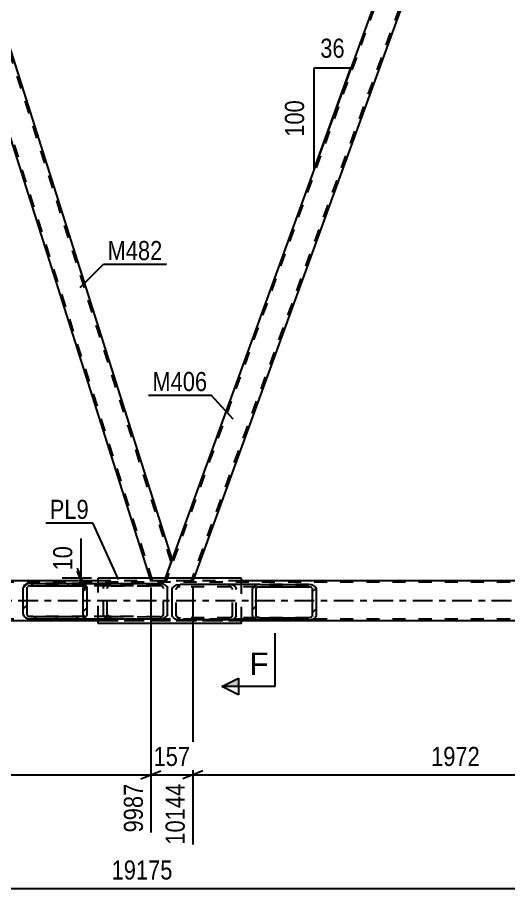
# Model space of a CAD drawing. Header units: millimetres. Extents: x -851 to 338, y -786 to 55.
# Drawn here: x -472.8 to -399.1, y -359 to -228.3 of the extents above; entities that cross this region are included whole.
import ezdxf

# ---------------------------------------------------------------- set-up
doc = ezdxf.new("R2010")
doc.units = ezdxf.units.MM
doc.linetypes.add('DXK_LINE_DOT2', pattern=[3.9198, 1.9599, -1.9599])
doc.linetypes.add('DXK_LINE_DOT3', pattern=[5.9187, 2.979, -0.9799, 0.9799, -0.9799])
doc.styles.add('Arial', font='ARIAL.TTF', dxfattribs={"height": 0.2})
doc.styles.add('Arial Narrow', font='ARIALN.TTF', dxfattribs={"height": 0.2})

# ---------------------------------------------------------------- blocks, each defined once
blk = doc.blocks.new('Part-232933133-7271 - 7182')
at = {"color": 7, "linetype": 'DXK_LINE_DOT2'}
for p, q in [((-132.3, -313.01), (-809.21, -313.01)), ((-439.13, -312.77), (-460.67, -312.77)), ((-132.3, -318.53), (-809.21, -318.53)), ((-132.3, -318.77), (-801.21, -318.77)), ((-439.13, -318.77), (-460.67, -318.77))]:
    blk.add_line(p, q, dxfattribs=at)
at = {"color": 2, "linetype": 'Continuous'}
for p, q in [((-460.67, -312.77), (-524.26, -312.77)), ((-375.54, -312.77), (-439.13, -312.77)), ((-460.67, -318.77), (-524.26, -318.77)), ((-375.54, -318.77), (-439.13, -318.77))]:
    blk.add_line(p, q, dxfattribs=at)
at = {"color": 7, "linetype": 'DXK_LINE_DOT3'}
blk.add_line((-132.3, -315.77), (-809.21, -315.77), dxfattribs=at)
blk = doc.blocks.new('Part-232933133-7317 - 7182')
at = {"color": 2, "linetype": 'Continuous'}
for p, q in [((-439.13, -312.37), (-460.67, -312.37)), ((-460.67, -313.2), (-460.67, -312.37)), ((-439.13, -313.36), (-439.13, -312.37)), ((-460.67, -319.17), (-460.67, -318.48)), ((-439.13, -319.17), (-439.13, -318.64)), ((-439.13, -319.17), (-460.67, -319.17))]:
    blk.add_line(p, q, dxfattribs=at)
at = {"color": 7, "linetype": 'DXK_LINE_DOT2'}
for p, q in [((-460.67, -318.48), (-460.67, -313.2)), ((-439.13, -318.64), (-439.13, -313.36))]:
    blk.add_line(p, q, dxfattribs=at)
blk = doc.blocks.new('Part-232933133-7458 - 7182')
at = {"color": 2, "linetype": 'Continuous'}
for p, q in [((-488.43, -194.17), (-489.46, -196.97)), ((-449.56, -309.56), (-486.15, -194.17)), ((-452.86, -312.37), (-489.46, -196.97)), ((-449.56, -309.56), (-450.58, -312.37))]:
    blk.add_line(p, q, dxfattribs=at)
at = {"color": 7, "linetype": 'DXK_LINE_DOT2'}
for p, q in [((-488.29, -193.77), (-488.43, -194.17)), ((-486.28, -193.77), (-488.29, -193.77)), ((-449.69, -309.93), (-486.53, -193.77)), ((-486.15, -194.17), (-486.28, -193.77)), ((-452.48, -312.77), (-489.32, -196.6)), ((-449.69, -309.93), (-449.83, -310.3)), ((-452.74, -312.77), (-452.86, -312.37)), ((-450.72, -312.77), (-452.74, -312.77)), ((-450.58, -312.37), (-450.72, -312.77))]:
    blk.add_line(p, q, dxfattribs=at)
blk = doc.blocks.new('Part-232933133-7341 - 7182')
at = {"linetype": 'Continuous'}
h = blk.add_hatch(dxfattribs=at)
h.set_pattern_fill('', scale=0.7, style=0, pattern_type=0)
h.set_pattern_definition([(45, (-437.5071, -313.9992), (-1.57154, 1.57154), [])])
h.paths.add_polyline_path([(-437.42, -313.75), (-437.51, -314), (-437.51, -318), (-437.42, -318.24), (-437.17, -318.45), (-436.79, -318.59), (-436.34, -318.64), (-429.06, -318.64), (-428.62, -318.59), (-428.24, -318.45), (-427.99, -318.24), (-427.9, -318), (-427.9, -314), (-427.99, -313.75), (-428.24, -313.55), (-428.62, -313.41), (-429.06, -313.36), (-436.34, -313.36), (-436.79, -313.41), (-437.17, -313.55)])
h.paths.add_polyline_path([(-436.57, -313.7), (-436.34, -313.68), (-429.06, -313.68), (-428.84, -313.7), (-428.65, -313.77), (-428.53, -313.88), (-428.48, -314), (-428.48, -318), (-428.53, -318.12), (-428.65, -318.23), (-428.84, -318.29), (-429.06, -318.32), (-436.34, -318.32), (-436.57, -318.29), (-436.75, -318.23), (-436.88, -318.12), (-436.92, -318), (-436.92, -314), (-436.88, -313.88), (-436.75, -313.77)])
at = {"color": 2, "linetype": 'Continuous'}
for p, q in [((-448.82, -313.41), (-448.37, -313.36)), ((-436.34, -313.36), (-448.37, -313.36)), ((-436.34, -313.36), (-436.79, -313.41)), ((-436.34, -313.36), (-429.06, -313.36)), ((-428.62, -313.41), (-429.06, -313.36)), ((-449.54, -314), (-449.45, -313.75)), ((-449.54, -318), (-449.54, -314)), ((-437.42, -313.75), (-437.51, -314)), ((-437.51, -318), (-437.51, -314)), ((-436.92, -314), (-436.88, -313.88)), ((-436.92, -318), (-436.92, -314)), ((-436.57, -313.7), (-436.34, -313.68)), ((-436.34, -313.68), (-429.06, -313.68)), ((-429.06, -313.68), (-428.84, -313.7)), ((-428.53, -313.88), (-428.48, -314)), ((-428.48, -318), (-428.48, -314)), ((-427.9, -314), (-427.99, -313.75)), ((-427.9, -318), (-427.9, -314)), ((-449.45, -318.24), (-449.54, -318)), ((-448.37, -318.64), (-448.82, -318.59)), ((-436.34, -318.64), (-448.37, -318.64)), ((-437.51, -318), (-437.42, -318.24)), ((-436.88, -318.12), (-436.92, -318)), ((-436.79, -318.59), (-436.34, -318.64)), ((-436.34, -318.32), (-436.57, -318.29)), ((-436.34, -318.32), (-429.06, -318.32)), ((-436.34, -318.64), (-429.06, -318.64)), ((-428.84, -318.29), (-429.06, -318.32)), ((-429.06, -318.64), (-428.62, -318.59)), ((-428.48, -318), (-428.53, -318.12)), ((-427.99, -318.24), (-427.9, -318))]:
    blk.add_line(p, q, dxfattribs=at)
at = {"color": 7, "linetype": 'DXK_LINE_DOT2'}
for p, q in [((-441.09, -313.36), (-440.65, -313.41)), ((-429.06, -313.36), (-436.34, -313.36)), ((-448.91, -313.88), (-448.95, -314)), ((-448.95, -318), (-448.95, -314)), ((-448.37, -313.68), (-448.6, -313.7)), ((-429.06, -313.68), (-448.37, -313.68)), ((-440.87, -313.7), (-441.09, -313.68)), ((-440.51, -314), (-440.56, -313.88)), ((-440.51, -318), (-440.51, -314)), ((-440.02, -313.75), (-439.93, -314)), ((-439.93, -318), (-439.93, -314)), ((-448.95, -318), (-448.91, -318.12)), ((-448.6, -318.29), (-448.37, -318.32)), ((-429.06, -318.32), (-448.37, -318.32)), ((-441.09, -318.32), (-440.87, -318.29)), ((-440.65, -318.59), (-441.09, -318.64)), ((-440.56, -318.12), (-440.51, -318)), ((-439.93, -318), (-440.02, -318.24)), ((-429.06, -318.64), (-436.34, -318.64))]:
    blk.add_line(p, q, dxfattribs=at)
at = {"color": 2, "linetype": 'Continuous'}
for centre, radius, start, end in [((-448.64, -314.48), 1.09, 99.5181, 138.0637), ((-436.61, -314.48), 1.09, 99.5181, 138.0637), ((-428.8, -314.48), 1.09, 41.9361, 80.4817), ((-436.48, -314.24), 0.545, 99.5181, 138.0637), ((-428.93, -314.24), 0.545, 41.9361, 80.4817), ((-448.64, -317.52), 1.09, 221.9361, 260.4817), ((-436.61, -317.52), 1.09, 221.9361, 260.4817), ((-436.48, -317.76), 0.545, 221.9361, 260.4817), ((-428.93, -317.76), 0.545, 279.5181, 318.0637), ((-428.8, -317.52), 1.09, 279.5181, 318.0637)]:
    blk.add_arc(centre, radius, start, end, dxfattribs=at)
at = {"color": 7, "linetype": 'DXK_LINE_DOT2'}
for centre, radius, start, end in [((-440.83, -314.48), 1.09, 41.9361, 80.4817), ((-448.51, -314.24), 0.545, 99.5181, 138.0637), ((-440.96, -314.24), 0.545, 41.9361, 80.4817), ((-448.51, -317.76), 0.545, 221.9361, 260.4817), ((-440.96, -317.76), 0.545, 279.5181, 318.0637), ((-440.83, -317.52), 1.09, 279.5181, 318.0637)]:
    blk.add_arc(centre, radius, start, end, dxfattribs=at)
blk = doc.blocks.new('Part-232933133-7423 - 7182')
at = {"color": 7, "linetype": 'DXK_LINE_DOT2'}
for p, q in [((-407.16, -193.77), (-450.47, -312.77)), ((-403.41, -193.77), (-446.72, -312.77)), ((-407.41, -193.77), (-407.56, -194.17)), ((-403.15, -193.77), (-407.41, -193.77)), ((-403.15, -193.77), (-404.32, -196.97)), ((-449.56, -309.56), (-450.72, -312.77)), ((-446.47, -312.77), (-450.72, -312.77)), ((-446.32, -312.37), (-446.47, -312.77))]:
    blk.add_line(p, q, dxfattribs=at)
at = {"color": 2, "linetype": 'Continuous'}
for p, q in [((-407.56, -194.17), (-449.56, -309.56)), ((-404.32, -196.97), (-446.32, -312.37))]:
    blk.add_line(p, q, dxfattribs=at)
blk = doc.blocks.new('Part-232933133-7463 - 7182')
at = {"color": 2, "linetype": 'Continuous'}
for p, q in [((-403.3, -194.17), (-404.32, -196.97)), ((-364.42, -309.56), (-401.01, -194.17)), ((-367.73, -312.37), (-404.32, -196.97)), ((-364.42, -309.56), (-365.44, -312.37))]:
    blk.add_line(p, q, dxfattribs=at)
at = {"color": 7, "linetype": 'DXK_LINE_DOT2'}
for p, q in [((-403.15, -193.77), (-403.3, -194.17)), ((-401.14, -193.77), (-403.15, -193.77)), ((-364.56, -309.93), (-401.39, -193.77)), ((-401.01, -194.17), (-401.14, -193.77)), ((-367.35, -312.77), (-404.19, -196.6)), ((-364.56, -309.93), (-364.69, -310.3)), ((-367.6, -312.77), (-367.73, -312.37)), ((-365.59, -312.77), (-367.6, -312.77)), ((-365.44, -312.37), (-365.59, -312.77))]:
    blk.add_line(p, q, dxfattribs=at)
blk = doc.blocks.new('Part-232933133-7477 - 7182')
at = {"linetype": 'Continuous'}
h = blk.add_hatch(dxfattribs=at)
h.set_pattern_fill('', scale=0.7, style=0, pattern_type=0)
h.set_pattern_definition([(45, (-471.9048, -313.84), (-1.57154, 1.57154), [])])
h.paths.add_polyline_path([(-471.82, -313.6), (-471.9, -313.84), (-471.9, -317.84), (-471.82, -318.08), (-471.56, -318.29), (-471.19, -318.43), (-470.74, -318.48), (-463.46, -318.48), (-463.02, -318.43), (-462.64, -318.29), (-462.39, -318.09), (-462.3, -317.84), (-462.3, -313.84), (-462.39, -313.6), (-462.64, -313.39), (-463.02, -313.25), (-463.46, -313.2), (-470.74, -313.2), (-471.19, -313.25), (-471.56, -313.39)])
h.paths.add_polyline_path([(-470.96, -313.54), (-470.74, -313.52), (-463.46, -313.52), (-463.24, -313.55), (-463.05, -313.62), (-462.92, -313.72), (-462.88, -313.84), (-462.88, -317.84), (-462.92, -317.96), (-463.05, -318.07), (-463.24, -318.14), (-463.46, -318.16), (-470.74, -318.16), (-470.96, -318.14), (-471.15, -318.07), (-471.28, -317.96), (-471.32, -317.84), (-471.32, -313.84), (-471.28, -313.72), (-471.15, -313.61)])
at = {"color": 2, "linetype": 'Continuous'}
for p, q in [((-471.82, -313.6), (-471.9, -313.84)), ((-470.74, -313.2), (-471.19, -313.25)), ((-470.96, -313.54), (-470.74, -313.52)), ((-470.74, -313.2), (-463.46, -313.2)), ((-470.74, -313.52), (-463.46, -313.52)), ((-463.46, -313.2), (-451.43, -313.21)), ((-463.02, -313.25), (-463.46, -313.2)), ((-463.46, -313.52), (-463.24, -313.55)), ((-462.3, -313.84), (-462.39, -313.6)), ((-451.43, -313.21), (-450.99, -313.25)), ((-450.36, -313.6), (-450.27, -313.85)), ((-471.9, -317.84), (-471.9, -313.84)), ((-471.32, -313.84), (-471.28, -313.72)), ((-471.32, -317.84), (-471.32, -313.84)), ((-462.92, -313.72), (-462.88, -313.84)), ((-462.88, -317.84), (-462.88, -313.84)), ((-462.3, -317.84), (-462.3, -313.84)), ((-450.27, -317.85), (-450.27, -313.85)), ((-471.9, -317.84), (-471.82, -318.08)), ((-471.28, -317.96), (-471.32, -317.84)), ((-471.19, -318.43), (-470.74, -318.48)), ((-470.74, -318.16), (-470.96, -318.14)), ((-470.74, -318.16), (-463.46, -318.16)), ((-470.74, -318.48), (-458.71, -318.48)), ((-470.74, -318.48), (-463.46, -318.48)), ((-463.24, -318.14), (-463.46, -318.16)), ((-463.46, -318.48), (-463.02, -318.43)), ((-463.46, -318.48), (-451.43, -318.49)), ((-462.88, -317.84), (-462.92, -317.96)), ((-462.39, -318.09), (-462.3, -317.84)), ((-450.99, -318.44), (-451.43, -318.49)), ((-450.27, -317.85), (-450.36, -318.09))]:
    blk.add_line(p, q, dxfattribs=at)
at = {"color": 7, "linetype": 'DXK_LINE_DOT2'}
for p, q in [((-458.71, -313.2), (-470.74, -313.2)), ((-458.71, -313.52), (-470.74, -313.52)), ((-451.43, -313.53), (-463.46, -313.52)), ((-459.87, -313.84), (-459.79, -313.6)), ((-459.16, -313.25), (-458.71, -313.2)), ((-458.71, -313.52), (-458.93, -313.55)), ((-458.71, -313.2), (-451.43, -313.21)), ((-458.71, -313.52), (-451.43, -313.53)), ((-451.21, -313.55), (-451.43, -313.53)), ((-459.87, -317.84), (-459.87, -313.84)), ((-459.25, -313.72), (-459.29, -313.84)), ((-459.29, -317.84), (-459.29, -313.84)), ((-450.85, -313.85), (-450.89, -313.72)), ((-450.85, -317.85), (-450.85, -313.85)), ((-458.71, -318.16), (-470.74, -318.16)), ((-451.43, -318.17), (-463.46, -318.16)), ((-459.79, -318.09), (-459.87, -317.84)), ((-459.29, -317.84), (-459.29, -317.84)), ((-459.29, -317.84), (-459.25, -317.97)), ((-458.71, -318.48), (-459.16, -318.44)), ((-458.93, -318.14), (-458.71, -318.16)), ((-458.71, -318.16), (-451.43, -318.17)), ((-458.71, -318.48), (-451.43, -318.49)), ((-451.43, -318.17), (-451.21, -318.14)), ((-450.89, -317.97), (-450.85, -317.85))]:
    blk.add_line(p, q, dxfattribs=at)
at = {"color": 2, "linetype": 'Continuous'}
for centre, radius, start, end in [((-471.01, -314.32), 1.09, 99.5057, 138.0588), ((-470.87, -314.08), 0.545, 99.5057, 138.0588), ((-463.33, -314.08), 0.545, 41.9313, 80.4694), ((-463.2, -314.33), 1.09, 41.9313, 80.4694), ((-451.17, -314.33), 1.09, 41.9313, 80.4694), ((-471.01, -317.36), 1.09, 221.9313, 260.4694), ((-470.87, -317.6), 0.545, 221.9313, 260.4694), ((-463.33, -317.6), 0.545, 279.5057, 318.0588), ((-463.2, -317.36), 1.09, 279.5057, 318.0588), ((-451.17, -317.36), 1.09, 279.5057, 318.0588)]:
    blk.add_arc(centre, radius, start, end, dxfattribs=at)
at = {"color": 7, "linetype": 'DXK_LINE_DOT2'}
for centre, radius, start, end in [((-458.98, -314.33), 1.09, 99.5057, 138.0588), ((-458.84, -314.09), 0.545, 99.5057, 138.0588), ((-451.3, -314.09), 0.545, 41.9313, 80.4694), ((-458.98, -317.36), 1.09, 221.9313, 260.4694), ((-458.84, -317.6), 0.545, 221.9313, 260.4694), ((-451.3, -317.6), 0.545, 279.5057, 318.0588)]:
    blk.add_arc(centre, radius, start, end, dxfattribs=at)
blk = doc.blocks.new('StraightDimension-232933133-32523 - 7182')
at = {"color": 7, "linetype": 'Continuous'}
for p, q in [((-446.47, -313.77), (-446.47, -352.36)), ((-367.6, -313.77), (-367.6, -352.36)), ((-444.97, -341.31), (-447.97, -342.51)), ((-446.47, -341.91), (-367.6, -341.91)), ((-369.1, -342.51), (-366.1, -341.31))]:
    blk.add_line(p, q, dxfattribs=at)
at = {"color": 0}
blk.add_wipeout([(-402.78, -341.16), (-402.78, -336.96), (-411.29, -336.96), (-411.29, -341.16)], dxfattribs=at)
at = {"color": 3, "style": 'Arial Narrow'}
blk.add_text('1972', height=2.863, dxfattribs=at).set_placement((-410.69, -340.56))
at = {"color": 0, "linetype": 'Continuous'}
blk.add_wipeout([(-368.2, -342.61), (-372.4, -342.61), (-372.4, -352.96), (-368.2, -352.96)], dxfattribs=at)
at = {"color": 3, "linetype": 'Continuous', "style": 'Arial Narrow'}
blk.add_text('12115', height=2.863, rotation=90.0002, dxfattribs=at).set_placement((-368.8, -352.36))
blk = doc.blocks.new('StraightDimension-232933133-31968 - 7182')
at = {"color": 7, "linetype": 'Continuous'}
blk.add_line((-822.11, -358.95), (-86, -358.95), dxfattribs=at)
at = {"color": 0}
blk.add_wipeout([(-448.89, -358.2), (-448.89, -354), (-459.23, -354), (-459.23, -358.2)], dxfattribs=at)
at = {"color": 3, "style": 'Arial Narrow'}
blk.add_text('19175', height=2.863, dxfattribs=at).set_placement((-458.63, -357.6))
blk = doc.blocks.new('StraightDimension-232933133-32524 - 7182')
at = {"color": 7, "linetype": 'Continuous'}
for p, q in [((-452.74, -313.77), (-452.74, -350.53)), ((-446.47, -313.77), (-446.47, -352.36)), ((-454.24, -342.51), (-451.24, -341.31)), ((-452.74, -341.91), (-446.47, -341.91)), ((-444.97, -341.31), (-447.97, -342.51))]:
    blk.add_line(p, q, dxfattribs=at)
at = {"color": 0}
blk.add_wipeout([(-446.26, -341.16), (-446.26, -336.96), (-452.94, -336.96), (-452.94, -341.16)], dxfattribs=at)
at = {"color": 0, "linetype": 'Continuous'}
blk.add_wipeout([(-447.07, -342.61), (-451.27, -342.61), (-451.27, -352.96), (-447.07, -352.96)], dxfattribs=at)
at = {"color": 3, "style": 'Arial Narrow'}
blk.add_text('157', height=2.863, dxfattribs=at).set_placement((-452.34, -340.56))
at = {"color": 3, "linetype": 'Continuous', "style": 'Arial Narrow'}
blk.add_text('10144', height=2.863, rotation=90.0002, dxfattribs=at).set_placement((-447.67, -352.36))
blk = doc.blocks.new('StraightDimension-232933133-32525 - 7182')
at = {"color": 7, "linetype": 'Continuous'}
for p, q in [((-531.6, -313.77), (-531.6, -350.53)), ((-452.74, -313.77), (-452.74, -350.53)), ((-530.1, -341.31), (-533.1, -342.51)), ((-531.6, -341.91), (-452.74, -341.91)), ((-454.24, -342.51), (-451.24, -341.31))]:
    blk.add_line(p, q, dxfattribs=at)
at = {"color": 0}
blk.add_wipeout([(-487.91, -341.16), (-487.91, -336.96), (-496.43, -336.96), (-496.43, -341.16)], dxfattribs=at)
at = {"color": 3, "style": 'Arial Narrow'}
blk.add_text('1972', height=2.863, dxfattribs=at).set_placement((-495.83, -340.56))
at = {"color": 0, "linetype": 'Continuous'}
blk.add_wipeout([(-453.34, -342.61), (-457.54, -342.61), (-457.54, -351.13), (-453.34, -351.13)], dxfattribs=at)
at = {"color": 3, "linetype": 'Continuous', "style": 'Arial Narrow'}
blk.add_text('9987', height=2.863, rotation=90.0002, dxfattribs=at).set_placement((-453.94, -350.53))
blk = doc.blocks.new('StraightDimension-232933133-71975 - 7182')
at = {"color": 7, "linetype": 'Continuous'}
for p, q in [((-463.19, -312.37), (-463.19, -306.46)), ((-463.19, -312.37), (-463.19, -306.46)), ((-463.79, -310.87), (-462.59, -313.87)), ((-462.59, -314.27), (-463.79, -311.27)), ((-461.67, -312.37), (-466.04, -312.37)), ((-461.67, -312.77), (-466.04, -312.77)), ((-463.19, -312.77), (-463.19, -312.37))]:
    blk.add_line(p, q, dxfattribs=at)
at = {"color": 0}
blk.add_wipeout([(-463.94, -306.99), (-468.14, -306.99), (-468.14, -311.84), (-463.94, -311.84)], dxfattribs=at)
at = {"color": 3, "style": 'Arial Narrow'}
blk.add_text('10', height=2.863, rotation=90.0002, dxfattribs=at).set_placement((-464.54, -311.24))
blk = doc.blocks.new('AngleDimension-232933133-74669 - 7182')
at = {"color": 7, "linetype": 'Continuous'}
for p, q in [((-428.26, -235.83), (-422.72, -235.83)), ((-428.26, -251.05), (-422.72, -235.83)), ((-428.26, -251.05), (-428.26, -235.83)), ((-423.04, -236.71), (-422.72, -235.83))]:
    blk.add_line(p, q, dxfattribs=at)
at = {"color": 0}
for points in [[(-423.06, -234.93), (-423.06, -230.73), (-427.92, -230.73), (-427.92, -234.93)], [(-429.16, -240.1), (-433.36, -240.1), (-433.36, -246.78), (-429.16, -246.78)]]:
    blk.add_wipeout(points, dxfattribs=at)
at = {"color": 3, "style": 'Arial Narrow'}
blk.add_text('36', height=2.863, dxfattribs=at).set_placement((-427.32, -234.33))
blk.add_text('100', height=2.863, rotation=90.0002, dxfattribs=at).set_placement((-429.76, -246.18))
blk = doc.blocks.new('Mark-232933133-7419 - 7182')
at = {"color": 0}
blk.add_wipeout([(-444.28, -284.33), (-444.28, -281.33), (-452.51, -281.33), (-452.51, -284.33)], dxfattribs=at)
blk.add_wipeout([(-444.28, -284.33), (-444.28, -281.33), (-452.51, -281.33), (-452.51, -284.33)], dxfattribs=at)
at = {"color": 30, "linetype": 'Continuous'}
for p in [(-453.11, -284.93), (-440.41, -288.54)]:
    blk.add_line(p, (-443.68, -284.93), dxfattribs=at)
at = {"color": 3, "style": 'Arial Narrow'}
blk.add_text('M406', height=2.863, dxfattribs=at).set_placement((-452.51, -284.33))
blk = doc.blocks.new('Mark-232933133-7454 - 7182')
at = {"color": 0}
blk.add_wipeout([(-451.01, -264.68), (-451.01, -261.68), (-459.24, -261.68), (-459.24, -264.68)], dxfattribs=at)
blk.add_wipeout([(-451.01, -264.68), (-451.01, -261.68), (-459.24, -261.68), (-459.24, -264.68)], dxfattribs=at)
at = {"color": 30, "linetype": 'Continuous'}
for p, q in [((-463.37, -268.81), (-459.84, -265.28)), ((-459.84, -265.28), (-450.41, -265.28))]:
    blk.add_line(p, q, dxfattribs=at)
at = {"color": 3, "style": 'Arial Narrow'}
blk.add_text('M482', height=2.863, dxfattribs=at).set_placement((-459.24, -264.68))
blk = doc.blocks.new('Mark-232933133-71976 - 7182')
at = {"color": 0}
blk.add_wipeout([(-462.06, -303.5), (-462.06, -300.5), (-467.91, -300.5), (-467.91, -303.5)], dxfattribs=at)
blk.add_wipeout([(-462.06, -303.5), (-462.06, -300.5), (-467.91, -300.5), (-467.91, -303.5)], dxfattribs=at)
at = {"color": 30, "linetype": 'Continuous'}
for p in [(-468.51, -304.1), (-457.62, -312.61)]:
    blk.add_line(p, (-461.46, -304.1), dxfattribs=at)
at = {"color": 3, "style": 'Arial Narrow'}
blk.add_text('PL9', height=2.863, dxfattribs=at).set_placement((-467.91, -303.5))
blk = doc.blocks.new('SectionMark-232933133-8662 - 7182')
at = {"linetype": 'Continuous'}
blk.add_hatch(color=6, dxfattribs=at).paths.add_polyline_path([(-439.6, -327.41), (-439.6, -328.66), (-442.1, -328.66)])
at = {"color": 6, "linetype": 'Continuous'}
for p, q in [((-434.1, -328.66), (-434.1, -320.66)), ((-442.1, -328.66), (-439.6, -327.41)), ((-439.6, -327.41), (-439.6, -329.91)), ((-434.1, -328.66), (-442.1, -328.66)), ((-439.6, -329.91), (-442.1, -328.66))]:
    blk.add_line(p, q, dxfattribs=at)
at = {"color": 0, "linetype": 'Continuous'}
blk.add_wipeout([(-435.1, -326.91), (-435.1, -323.41), (-437.95, -323.41), (-437.95, -326.91)], dxfattribs=at)
at = {"color": 3, "linetype": 'Continuous', "style": 'Arial'}
blk.add_text('F', height=3.34, dxfattribs=at).set_placement((-437.95, -326.91))

msp = doc.modelspace()

# ---------------------------------------------------------------- block references
for name in ['Part-232933133-7458 - 7182', 'Part-232933133-7423 - 7182', 'Part-232933133-7463 - 7182', 'Part-232933133-7271 - 7182', 'Part-232933133-7477 - 7182', 'Part-232933133-7317 - 7182', 'Part-232933133-7341 - 7182']:
    msp.add_blockref(name, (0, 0))

# ---------------------------------------------------------------- next in the draw order: block references
msp.add_blockref('StraightDimension-232933133-32523 - 7182', (0, 0))

# ---------------------------------------------------------------- next in the draw order: block references
msp.add_blockref('StraightDimension-232933133-31968 - 7182', (0, 0))

# ---------------------------------------------------------------- next in the draw order: block references
for name in ['AngleDimension-232933133-74669 - 7182', 'Mark-232933133-7454 - 7182', 'Mark-232933133-7419 - 7182', 'StraightDimension-232933133-32524 - 7182']:
    msp.add_blockref(name, (0, 0))

# ---------------------------------------------------------------- next in the draw order: block references
for name in ['SectionMark-232933133-8662 - 7182', 'StraightDimension-232933133-32525 - 7182']:
    msp.add_blockref(name, (0, 0))

# ---------------------------------------------------------------- next in the draw order: block references
msp.add_blockref('StraightDimension-232933133-71975 - 7182', (0, 0))

# ---------------------------------------------------------------- next in the draw order: block references
msp.add_blockref('Mark-232933133-71976 - 7182', (0, 0))

doc.saveas('drawing.dxf')
